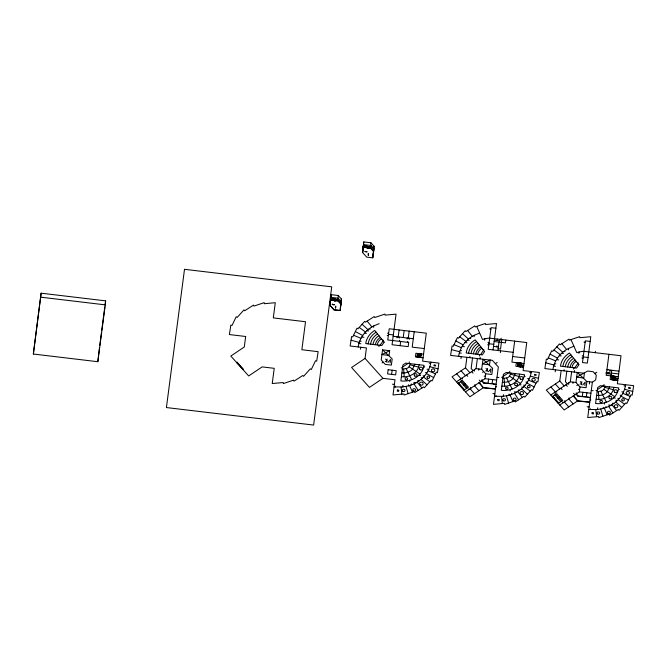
<?xml version="1.0" encoding="UTF-8"?>
<svg xmlns="http://www.w3.org/2000/svg" width="667" height="667" viewBox="0 0 667 667"><rect width="100%" height="100%" fill="white"/><g stroke="black" fill="none" stroke-linecap="round" stroke-linejoin="round"><path stroke-width="1" d="M33.35 354.035L41.121 293.188L105.594 300.859L105.269 304.861L97.824 361.714L33.35 354.035L41.121 293.188M97.824 361.714L99.483 347.565M242.971 369.193L236.718 362.631L237.118 362.189M337.902 299.942L341.02 303.41L340.128 310.564L334 309.838L329.99 305.369L331.132 294.656L338.269 295.506L341.379 298.974L340.937 304.369L336.493 299.375L330.715 298.783L330.273 302.593M330.24 302.801L330.582 300.55M330.415 300.792L330.649 299.233L332.658 299.533M330.515 300.942L330.59 300.433M330.69 300.05L331.132 294.656M332.266 304.586L334.275 304.819L332.299 304.252M330.607 299.533L332.616 299.833L332.75 298.874L330.74 298.633M332.766 299.817L332.9 298.733L334.909 299.033L332.9 298.733M332.8 299.541L334.817 299.783L334.909 298.974M332.833 299.275L334.851 299.458M334 309.838L329.998 305.311M334.734 301.042L336.11 301.142M334.759 300.834L334.701 301.251M335.634 307.962L335.86 306.211M338.269 295.506L337.819 300.9L330.699 299.992M340.128 310.564L341.379 298.974M373.695 250.684L372.803 257.837L366.683 257.112L362.673 252.585L363.232 247.107M363.106 248.816L363.265 247.707M363.248 247.015L363.415 245.906L369.168 246.648L373.612 251.642L374.062 246.248L370.944 242.78L363.807 241.929L363.115 247.249M363.807 241.929L362.673 252.643M363.273 246.865L365.291 247.107L365.383 246.448L363.373 246.206M366.992 251.767L364.974 251.526M365.441 247.09L365.574 246.006L367.584 246.306C368.209 248.391 362.456 245.756 367.492 246.998M365.508 246.548L365.291 247.107M367.434 248.107L367.384 248.524M367.525 246.79L365.516 246.49M368.301 255.361L368.292 253.518L368.309 255.244M369.168 246.715L363.39 246.056L363.065 248.274M370.502 248.116L363.373 247.265L370.502 248.174L370.944 242.78M372.803 257.837L374.062 246.248M99.75 345.531L101.476 332.333M101.743 330.307L104.794 306.953M105.061 304.919L105.594 300.859M330.14 303.568L330.915 297.29L338.044 298.199L341.162 301.676M329.99 305.369L330.765 299.091M332.616 299.833L332.75 298.874M335.376 308.054L335.618 306.245M340.353 307.871L341.162 301.617M362.965 249.049L363.123 247.857M362.815 250.842L363.59 244.564L370.719 245.473L373.845 248.891L373.028 255.144M360.488 349.208L360.747 347.249M365.057 358.429L366.433 347.932L350.142 345.99L351.626 336.502L352.751 336.918L357.012 328.147L357.987 328.798L364.732 321.336L365.491 322.178L374.254 316.533L374.746 317.517L384.942 314.074L385.126 315.132L396.056 314.132L392.054 344.731L408.171 346.648L408.721 342.446L387.769 339.953L389.228 328.756L426.305 333.167L422.628 361.164L438.928 363.106L437.452 372.595L436.318 372.178L432.058 380.949L431.082 380.307L424.337 387.76L423.587 386.918L414.816 392.563L414.324 391.579L404.127 395.022L403.952 393.964L393.013 394.964L395.006 379.765L382.916 378.331L369.451 387.394L351.592 367.492L365.057 358.429L382.916 378.331M373.612 327.347L373.803 325.871L379.19 323.645M378.939 346.573L379.123 345.173M382.55 349.85L381.232 359.922L385.243 364.39L391.371 365.116L392.179 358.921L382.55 349.85L389.686 350.692L389.061 355.444L381.933 354.594L389.686 350.692M386.693 362.173L387.102 359.054M390.12 362.973L390.579 359.471L388.002 362.331M391.612 374.387L392.163 370.185M396.982 337.844L397.115 336.802M398.191 336.927L399.108 329.932M399.2 338.102L399.333 337.068M399.508 341.354L399.65 340.295M400.108 345.689L400.659 341.487M395.464 387.027L395.581 386.101M403.227 337.527L404.144 330.532M407.078 339.044L407.22 338.002M407.637 342.321L407.762 341.346M408.262 338.127L409.179 331.124M394.064 386.918L402.751 386.96L402.968 385.243M409.238 339.295L409.371 338.261M409.104 363.548L409.321 361.898M414.215 331.724L412.198 347.132L424.287 348.566M402.751 386.96L408.387 385.893L408.538 384.734M409.663 381.557L409.838 380.273L413.173 379.081A20.952 18.217 4.7 0 0 418.851 375.288L420.002 374.079A20.952 18.217 4.7 0 0 423.728 366.9L424.02 365.324L405.636 363.131L402.943 364.949L400.859 380.915A20.952 18.217 4.7 0 0 409.838 380.273M408.387 385.893L411.089 385.042L411.247 383.867M417.025 357.087L417.5 353.452M417.267 357.12L417.742 353.477M417.509 357.145L417.984 353.502M417.75 357.17L418.226 353.535M417.992 357.204L418.467 353.56M418.234 357.229L418.709 353.593M418.476 357.262L418.951 353.618M418.718 357.287L419.193 353.652M418.959 357.32L419.435 353.677M419.201 357.345L419.676 353.71M419.443 357.379L419.918 353.735M419.685 357.404L420.16 353.76M419.927 357.437L420.402 353.793M420.168 357.462L420.644 353.818M420.41 357.487L420.885 353.852M420.652 357.52L421.127 353.877M460.947 358.596L461.197 356.645M495.456 389.161L483.367 387.719L469.901 396.782L452.051 376.88L465.508 367.817L466.883 357.32M469.71 357.654L469.86 356.47M474.062 336.735L474.254 335.268L479.64 333.041M472.528 357.987L471.152 368.492L473.078 370.635M474.354 371.194L474.562 369.635M456.47 381.807L476.046 368.634L477.364 358.563M479.39 355.961L479.573 354.561M479.998 358.879L480.198 357.329M478.706 370.21L478.864 368.976M484.642 340.203L484.826 338.803M481.682 369.31L483.008 359.238L492.63 368.309L491.821 374.504L485.693 373.778L481.682 369.31L476.046 368.634M482.083 380.674L483.95 383.166L491.254 383.683M465.483 391.854L485.051 378.681L485.693 373.778M487.143 371.561L487.552 368.451M488.036 383.3L488.586 379.098M493.055 349.917L496.506 323.52L485.576 324.521L485.393 323.47L475.196 326.905L474.712 325.921L465.941 331.566L465.182 330.724L458.437 338.186L457.462 337.535L453.21 346.306L452.076 345.898L450.592 355.378L492.404 360.355L498.357 366.992L493.463 404.36L504.402 403.36L504.577 404.41L514.782 400.967L515.266 401.951L524.037 396.306L524.796 397.157L531.532 389.695L532.516 390.345L536.768 381.574L537.902 381.983L539.378 372.494L523.086 370.56L526.755 342.555L489.686 338.144A25.463 22.136 4.7 0 0 482.483 339.436L476.697 326.405M490.57 372.361L491.029 368.859L488.452 371.719M497.157 340.453L497.34 339.053M496.732 346.807L496.865 345.798M492.071 383.775L492.621 379.581M493.113 383.9L496.048 384.609M497.89 350.5L498.991 342.096M499.433 342.146L499.525 341.429M500.158 339.395L499.975 340.787L494.339 340.12M500.967 339.486L501.142 338.136M501.776 339.586L500.533 349.033L498.116 348.749M500.35 352.643L500.583 350.817M495.914 396.423L496.04 395.498M505.803 340.062L505.436 342.863L494.155 341.521M494.522 396.306L503.201 396.348L503.427 394.639M509.555 372.936L509.771 371.286M514.666 341.12L511.914 362.123L524.004 363.557M503.201 396.348L508.838 395.281L508.988 394.122M510.122 390.954L510.288 389.661L513.623 388.477A20.952 18.217 4.7 0 0 519.301 384.676L520.452 383.467A20.952 18.217 4.7 0 0 524.187 376.288L524.47 374.712L506.095 372.528L503.402 374.337L501.309 390.303A20.952 18.217 4.7 0 0 510.288 389.661M508.838 395.281L511.547 394.43L511.697 393.255M516.35 362.648L515.874 366.283L523.528 367.2M517.484 366.475L517.959 362.84M517.725 366.508L518.201 362.865M517.967 366.533L518.442 362.898M518.209 366.567L518.684 362.923M518.451 366.592L518.926 362.956M518.693 366.625L519.168 362.981M518.934 366.65L519.41 363.015M519.176 366.683L519.651 363.04M519.418 366.708L519.893 363.065M519.66 366.742L520.135 363.098M519.901 366.767L520.377 363.123M520.143 366.792L520.619 363.156M520.385 366.825L520.86 363.182M520.627 366.85L521.102 363.215M520.869 366.883L521.344 363.24M521.11 366.908L521.586 363.273M522.561 367.083L522.811 365.208M555.211 371.786L555.469 369.835M589.728 402.351L577.639 400.909L564.174 409.972L546.315 390.07L559.78 381.007L561.155 370.51M563.974 370.844L564.132 369.66M568.334 349.925L568.526 348.457L573.912 346.231M566.8 371.185L565.424 381.682L567.35 383.825M568.626 384.392L568.834 382.825M550.742 395.006L570.318 381.824L571.636 371.761M573.662 369.151L573.845 367.759M574.27 372.069L574.47 370.527M572.97 383.408L573.136 382.166M578.914 353.393L579.098 351.993M586.902 381.499L586.093 387.694L579.965 386.968L575.954 382.499L577.272 372.428L586.902 381.499L592.371 382.149L595.673 379.932L596.298 375.179L593.18 371.702L587.71 371.052L576.655 377.18L583.783 378.031L584.409 373.278L544.864 368.568L546.348 359.088L547.474 359.496L551.734 350.725L552.71 351.376L559.455 343.914L560.213 344.756L568.984 339.119L569.468 340.095L579.665 336.66L579.848 337.71L590.779 336.71L587.327 363.115L582.491 362.54L585.326 340.837L590.162 341.412M576.355 393.863L578.214 396.356L585.526 396.873M559.755 405.044L579.323 391.871L579.965 386.968M581.416 384.759L581.824 381.641M582.308 396.49L582.858 392.288M584.842 385.551L585.301 382.049L582.725 384.909M586.335 396.965L586.885 392.771M587.385 397.09L590.32 397.799M589.353 383.984L589.636 381.824M595.239 352.676L595.414 351.334M592.371 382.149L587.735 417.55L598.674 416.55L598.849 417.6L609.054 414.165L609.538 415.141L618.309 409.505L619.068 410.347L625.804 402.885L626.788 403.535L631.04 394.764L632.174 395.172L633.65 385.684L617.359 383.75L621.027 355.744L583.958 351.334A25.463 22.136 4.7 0 0 576.755 352.626L570.969 339.595M590.187 409.613L590.312 408.688M588.794 409.496L597.474 409.538L597.69 407.829M603.827 386.126L604.044 384.475M608.938 354.31L606.186 375.313L618.276 376.747M607.829 369.818L607.895 369.276M597.474 409.538L603.11 408.471L603.26 407.312M607.754 373.72L607.82 373.195M604.394 404.144L604.56 402.86L607.895 401.667A20.952 18.217 4.7 0 0 613.573 397.865L614.724 396.657A20.952 18.217 4.7 0 0 618.451 389.478L618.743 387.902L600.358 385.718L597.674 387.527L595.581 403.493A20.952 18.217 4.7 0 0 604.56 402.86M608.504 373.278L608.571 372.753M610.147 370.093L609.78 372.895L606.553 372.511M603.11 408.471L605.811 407.62L605.969 406.445M610.622 375.838L610.147 379.481L617.8 380.39M611.022 375.888L611.756 370.285M611.756 379.673L612.231 376.03M611.998 379.698L612.473 376.055M612.239 379.731L612.715 376.088M612.481 379.756L612.956 376.113M612.723 379.781L613.198 376.146M612.965 379.815L613.44 376.171M613.206 379.84L613.682 376.205M613.448 379.873L613.923 376.23M613.69 379.898L614.165 376.263M613.932 379.932L614.407 376.288M614.174 379.957L614.649 376.313M614.415 379.99L614.891 376.346M614.657 380.015L615.132 376.371M614.899 380.04L615.374 376.405M615.141 380.073L615.616 376.43M615.383 380.098L615.858 376.463M616.833 380.273L617.075 378.397M362.915 250.075L363.257 247.824M411.089 385.042C421.052 381.607 429.548 372.853 430.865 362.148M511.547 394.43C521.511 390.995 530.007 382.241 531.324 371.536M605.811 407.62C615.774 404.185 624.27 395.431 625.588 384.726M358.204 346.948C359.363 337.827 365.724 329.973 373.803 325.871M458.654 356.336C459.821 347.215 466.175 339.361 474.254 335.268M552.926 369.535C554.085 360.413 560.447 352.551 568.526 348.457M410.472 363.707L409.088 366.742A7.304 6.353 4.7 0 1 406.987 368.367L402.393 369.151M414.824 364.232L412.615 369.084A11.689 10.163 4.7 0 1 409.238 371.686L404.952 372.945L401.901 372.928M510.93 373.103L509.546 376.138A7.304 6.353 4.7 0 1 507.437 377.764L502.851 378.539M515.283 373.62L513.065 378.472A11.689 10.163 4.7 0 1 509.688 381.074L506.895 382.083L502.351 382.316M605.194 386.293L603.81 389.328A7.304 6.353 4.7 0 1 601.709 390.954L597.123 391.729M609.555 386.81L607.337 391.662A11.689 10.163 4.7 0 1 603.96 394.264L601.167 395.273L596.623 395.506M380.09 345.289L383.125 340.845M480.54 354.677L483.575 350.242M574.812 367.867L577.847 363.432M382.083 362.931L383.242 362.156M402.668 367.05L408.054 363.423M457.946 383.458L462.389 380.465L468.451 387.219L464.007 390.212M463.507 385.109L465.408 383.833M482.533 372.319L483.692 371.544M495.381 363.673L497.165 362.473M483.116 387.435L479.265 382.575M503.126 376.438L508.512 372.811M552.218 396.648L556.662 393.655L562.723 400.408L558.279 403.402M557.779 398.299L559.68 397.023M576.805 385.509L577.964 384.734M577.389 400.625L573.528 395.764M597.399 389.628L602.776 386.001M385.243 361.656L386.885 360.689L385.584 359.046M485.701 371.044L487.344 370.077L486.043 368.434M579.973 384.234L581.616 383.267L580.315 381.624M594.739 373.445L596.815 372.269M419.184 364.749A16.075 13.974 4.7 0 1 410.889 375.296L409.63 375.804A16.075 13.974 4.7 0 1 404.202 376.83L401.409 376.713M519.635 374.137A16.075 13.974 4.7 0 1 511.339 384.684L510.08 385.192A16.075 13.974 4.7 0 1 504.661 386.218L501.859 386.101M613.907 387.327A16.075 13.974 4.7 0 1 605.611 397.874L604.352 398.382A16.075 13.974 4.7 0 1 598.924 399.408L596.131 399.291M363.348 246.356L370.569 247.274M363.323 246.507L365.341 246.748M363.298 246.657L365.333 246.807M363.282 246.807L365.308 246.957M364.974 251.584L366.983 251.884M330.69 298.933L332.725 299.083M330.69 298.991L332.7 299.233M330.674 299.083L337.894 300L341.012 303.468M330.624 299.383L332.633 299.683M332.291 304.31L334.309 304.611M495.898 328.222L491.062 327.647L488.219 349.341L513.198 352.318M334.009 309.78L340.137 310.505M489.728 328.906L490.879 329.039M584 342.096L585.142 342.238M469.443 338.311L470.752 338.461M563.715 351.501L565.024 351.651M467.3 340.103L469.176 340.328M487.936 342.621L489.078 342.755M368.993 328.914L370.302 329.073M488.953 343.747L493.788 344.322M561.572 353.293L563.448 353.518M582.208 355.811L583.35 355.945M487.644 344.814L488.794 344.947M366.85 330.715L368.726 330.94M387.477 333.225L388.628 333.367M464.982 342.53L466.95 342.763M583.225 356.937L588.061 357.512M493.513 346.423L498.349 346.998M388.494 334.35L393.33 334.926M581.916 358.004L583.066 358.137M559.246 355.719L561.222 355.953M387.193 335.426L388.344 335.559M393.146 336.326L413.298 338.728M364.524 333.133L366.5 333.375M462.131 346.423L464.432 346.698M483.008 349.533L483.925 349.641M40.795 297.182L105.269 304.861M556.403 359.613L558.704 359.888M361.681 337.035L363.982 337.31M577.28 362.723L578.197 362.831M382.558 340.145L383.475 340.253M512.648 356.52L524.737 357.954M460.18 350.492L461.572 350.659M606.92 369.71L619.009 371.152M554.444 363.682L555.844 363.849M359.721 341.095L361.122 341.262M459.388 352.893L461.256 353.118M553.66 366.083L555.528 366.308M611.389 373.086L618.643 373.945M358.929 343.505L360.805 343.722M605.678 372.936L606.486 373.036M606.42 373.562L611.255 374.137M517.734 364.607L523.778 365.324M517.717 364.707L521.344 365.141M423.545 354.169L415.891 353.252L415.416 356.895L423.07 357.804M611.998 377.797L618.042 378.514M611.989 377.906L615.616 378.331M417.275 355.219L420.902 355.644M417.259 355.319L420.885 355.753M529.648 372.611L531.124 372.786M623.92 385.801L625.396 385.976M429.198 363.223L430.674 363.398M524.187 376.288L525.137 376.405M570.318 381.824L575.954 382.499M527.547 378.631L529.223 378.831M618.451 389.478L619.41 389.595M423.728 366.9L424.687 367.008M501.659 377.255L502.993 377.414M621.819 391.821L623.495 392.021M497.007 377.289L498.916 377.522M427.097 369.243L428.773 369.443M484.225 376.088L485.376 376.23M525.871 382.041L527.364 382.224M595.931 390.445L597.265 390.604M401.209 367.859L402.543 368.017M591.279 390.487L593.188 390.712M578.497 389.278L579.648 389.42M485.051 378.681L496.648 380.057M620.143 395.239L621.636 395.414M425.421 372.653L426.913 372.828M519.301 384.676L521.06 384.884M523.553 385.184L525.012 385.359M579.323 391.871L590.92 393.247M613.573 397.865L615.333 398.074M617.825 398.382L619.284 398.549M521.644 387.102L523.186 387.294M484.009 382.816L496.098 384.259M418.851 375.288L420.61 375.496M423.103 375.796L424.562 375.971M615.916 400.3L617.459 400.483M578.281 396.006L590.37 397.449M421.194 377.714L422.736 377.897M495.773 386.71L496.582 386.802M518.126 390.037L519.618 390.22M590.045 399.9L590.854 399.992M495.498 388.811L483.367 387.719L478.948 382.791M612.398 403.227L613.89 403.41M514.307 391.846L516.642 392.121M417.667 380.649L419.159 380.824M589.77 402.001L577.639 400.909L573.211 395.981M608.579 405.036L610.905 405.311M413.857 382.449L416.183 382.733M492.896 393.58L494.847 393.813M587.168 406.77L589.119 407.003M392.438 384.192L394.397 384.417M545.764 362.806L553.977 364.982M624.554 389.278L632.75 391.454M451.492 349.616L459.705 351.792M530.282 376.088L538.477 378.264M351.042 340.228L359.255 342.404M429.831 366.7L438.027 368.868M604.927 387.369L613.348 389.703M510.664 374.179L519.076 376.513M410.205 364.791L418.626 367.125M548.282 357.837L555.711 360.914M622.836 393.355L630.232 396.423M454.01 344.647L461.439 347.724M528.564 380.165L535.96 383.233M353.56 335.251L360.989 338.336M428.114 370.777L435.509 373.845M550.092 354.11L557.429 358.071M621.102 396.198L628.431 400.142M455.819 340.92L463.156 344.881M526.838 383.008L534.159 386.952M355.369 331.532L362.706 335.493M426.38 373.612L433.708 377.564M603.81 389.328L614.724 396.657M509.546 376.138L520.452 383.467M409.088 366.742L420.002 374.079M553.96 349.992L560.263 354.611M618.251 399.65L624.554 404.269M459.696 336.802L466 341.421M523.979 386.46L530.282 391.079M359.238 327.405L365.541 332.033M423.528 377.063L429.831 381.691M556.803 346.84L562.773 352.284M615.758 401.984L621.711 407.42M462.539 333.65L468.501 339.094M521.486 388.794L527.439 394.222M362.081 324.262L368.051 329.706M421.035 379.398L426.988 384.834M576.205 392.83L576.838 393.538M576.038 394.08L578.064 396.34M565.916 384.792L567.275 386.31M573.562 393.313L574.921 394.831M559.78 381.007L564.207 385.943M560.839 388.202L562.023 389.528M568.976 397.924L569.485 398.491M555.336 384L559.763 388.928M568.776 398.974L573.195 403.902M564.674 400.767L565.216 401.367M556.078 391.412L556.828 392.238M550.9 386.993L555.319 391.921M564.332 401.959L568.751 406.895M554.502 392.471L555.369 393.43M555.703 394.297L561.764 401.05M562.723 402.134L563.231 402.701M554.752 394.939L560.814 401.692M552.785 396.265L558.846 403.018M552.593 396.39L558.654 403.143M552.409 396.515L558.471 403.268M370.719 245.473L373.837 248.949M370.577 247.215L373.687 250.75M481.933 379.64L482.574 380.348M481.766 380.89L483.8 383.15M471.644 371.602L473.003 373.111M479.29 380.123L480.649 381.641M465.508 367.817L469.935 372.753M466.567 375.012L467.75 376.33M474.704 384.734L475.212 385.301M461.072 370.81L465.491 375.738M474.504 385.776L478.923 390.712M470.402 387.577L470.944 388.177M461.814 378.214L462.556 379.048M456.628 373.803L461.047 378.731M470.06 388.769L474.479 393.697M460.23 379.281L461.097 380.24M461.439 381.107L467.5 387.861M468.451 388.936L468.959 389.511M460.48 381.749L466.541 388.502M458.512 383.066L464.574 389.828M458.329 383.2L464.39 389.953M458.137 383.325L464.199 390.078M237.11 362.256L243.172 369.009M611.897 404.702L616.642 410.572M561.872 343.688L566.616 349.55M517.625 391.512L522.369 397.382M467.6 330.498L472.344 336.36M417.175 382.124L421.919 387.986M367.15 321.11L371.894 326.972M608.721 406.411L612.873 412.998M514.449 393.222L518.601 399.808M413.999 383.833L418.151 390.412M600.9 391.296L606.411 402.259M506.628 378.106L512.139 389.069M406.178 368.718L411.689 379.681M604.302 408.096L607.187 414.791M510.03 394.906L512.915 401.601M409.58 385.518L412.456 392.213M600.75 409.013L602.851 416.25M506.478 395.823L508.579 403.06M406.028 386.435L408.129 393.672M595.798 409.655L596.598 416.742M501.534 396.465L502.326 403.543M401.075 387.077L401.876 394.155M598.391 391.771L598.924 399.408M504.119 378.581L504.661 386.218M403.668 369.193L404.202 376.83M477.714 354.344A10.238 8.904 4.7 0 1 481.924 348.191M475.863 354.119A12.106 10.522 4.7 0 1 480.832 346.848M473.445 353.835A14.541 12.64 4.7 0 1 479.415 345.097M471.027 353.543A16.975 14.757 4.7 0 1 477.997 343.347M468.609 353.26A19.41 16.875 4.7 0 1 476.58 341.596M375.404 344.731A12.106 10.522 4.7 0 1 380.382 337.46M368.151 343.864A19.41 16.875 4.7 0 1 376.13 332.208M370.569 344.155A16.975 14.757 4.7 0 1 377.547 333.959M372.986 344.447A14.541 12.64 4.7 0 1 378.964 335.709M377.264 344.956A10.238 8.904 4.7 0 1 381.466 338.803M562.873 366.45A19.41 16.875 4.7 0 1 570.852 354.786M571.986 367.534A10.238 8.904 4.7 0 1 576.188 361.381M567.709 367.025A14.541 12.64 4.7 0 1 573.687 358.287M570.127 367.309A12.106 10.522 4.7 0 1 575.104 360.038M565.291 366.733A16.975 14.757 4.7 0 1 572.269 356.537M367.409 248.257L368.776 248.483L367.409 248.257M184.509 269.31L166.408 407.554L313.623 425.071L331.724 286.835L184.509 269.31M245.664 336.493L244.289 346.998L230.824 356.053L248.674 375.955L262.139 366.9L274.229 368.334L272.236 383.533L283.175 382.533L283.358 383.592L293.555 380.148L294.039 381.132L302.81 375.488L303.568 376.33L310.313 368.868L311.289 369.518L315.541 360.747L316.675 361.164L318.151 351.676L301.868 349.733L305.528 321.736L273.295 317.901L275.288 302.701L264.349 303.702L264.174 302.643L253.969 306.086L253.485 305.102L244.714 310.747L243.955 309.905L237.219 317.359L236.235 316.717L231.983 325.488L230.849 325.071L229.373 334.559L245.664 336.493M388.136 369.71L387.585 373.912L395.648 374.871L396.198 370.669L388.136 369.71M397.44 390.012L397.282 391.195L398.649 391.362L398.799 390.178L397.44 390.012M434.15 365.007L434.042 365.824L435.576 366.008L435.684 365.183L434.15 365.007M490.137 360.088L489.511 364.841L482.383 363.99L490.137 360.088M497.89 399.408L497.732 400.592L499.099 400.75L499.258 399.566L497.89 399.408M534.601 374.395L534.492 375.221L536.026 375.396L536.135 374.579L534.601 374.395M592.163 412.598L592.004 413.782L593.372 413.94L593.522 412.756L592.163 412.598M628.873 387.585L628.764 388.411L630.298 388.594L630.407 387.769L628.873 387.585M384.159 342.129L381.858 345.498L365.733 343.58A21.844 18.993 4.7 0 1 374.712 330.448L384.159 342.129M484.609 351.517L482.308 354.886L466.191 352.968A21.844 18.993 4.7 0 1 475.162 339.845L484.609 351.517M578.881 364.707L576.58 368.076L560.455 366.158A21.844 18.993 4.7 0 1 569.435 353.035L578.881 364.707M527.981 387.56A1.342 1.167 4.7 0 0 530.107 386.802A1.342 1.167 4.7 0 0 528.247 385.568A1.342 1.167 4.7 0 0 527.981 387.56M515.199 385.393A1.467 1.276 4.7 0 0 517.534 384.559A1.467 1.276 4.7 0 0 515.483 383.2A1.467 1.276 4.7 0 0 515.199 385.393M506.078 389.103A1.292 1.126 4.7 0 0 508.137 388.361A1.292 1.126 4.7 0 0 506.328 387.168A1.292 1.126 4.7 0 0 506.078 389.103M520.468 379.106A1.642 1.426 4.7 0 0 523.07 378.172A1.642 1.426 4.7 0 0 520.794 376.655A1.642 1.426 4.7 0 0 520.468 379.106M513.773 400.333A1.459 1.267 4.7 0 0 516.091 399.508A1.459 1.267 4.7 0 0 514.065 398.157A1.459 1.267 4.7 0 0 513.773 400.333M503.327 400.742A1.334 1.159 4.7 0 0 505.436 399.983A1.334 1.159 4.7 0 0 503.585 398.749A1.334 1.159 4.7 0 0 503.327 400.742M520.635 394.222A1.776 1.542 4.7 0 0 523.528 393.372A1.776 1.542 4.7 0 0 521.185 391.596A1.776 1.542 4.7 0 0 520.635 394.222M532.558 380.907A1.693 1.467 4.7 0 0 535.242 379.94A1.693 1.467 4.7 0 0 532.891 378.381A1.693 1.467 4.7 0 0 532.558 380.907M427.53 378.172A1.342 1.167 4.7 0 0 429.656 377.414A1.342 1.167 4.7 0 0 427.789 376.171A1.342 1.167 4.7 0 0 427.53 378.172M420.177 384.826A1.776 1.542 4.7 0 0 423.078 383.984A1.776 1.542 4.7 0 0 420.727 382.199A1.776 1.542 4.7 0 0 420.177 384.826M413.323 390.945A1.459 1.267 4.7 0 0 415.633 390.112A1.459 1.267 4.7 0 0 413.607 388.769A1.459 1.267 4.7 0 0 413.323 390.945M432.108 371.511A1.693 1.467 4.7 0 0 434.784 370.552A1.693 1.467 4.7 0 0 432.433 368.984A1.693 1.467 4.7 0 0 432.108 371.511M402.868 391.346A1.334 1.159 4.7 0 0 404.986 390.587A1.334 1.159 4.7 0 0 403.135 389.361A1.334 1.159 4.7 0 0 402.868 391.346M414.741 376.005A1.467 1.276 4.7 0 0 417.075 375.171A1.467 1.276 4.7 0 0 415.032 373.812A1.467 1.276 4.7 0 0 414.741 376.005M420.018 369.718A1.642 1.426 4.7 0 0 422.62 368.784A1.642 1.426 4.7 0 0 420.335 367.267A1.642 1.426 4.7 0 0 420.018 369.718M405.628 379.715A1.292 1.126 4.7 0 0 407.687 378.973A1.292 1.126 4.7 0 0 405.878 377.772A1.292 1.126 4.7 0 0 405.628 379.715M609.471 398.583A1.467 1.276 4.7 0 0 611.797 397.749A1.467 1.276 4.7 0 0 609.755 396.39A1.467 1.276 4.7 0 0 609.471 398.583M597.599 413.932A1.334 1.159 4.7 0 0 599.708 413.173A1.334 1.159 4.7 0 0 597.857 411.939A1.334 1.159 4.7 0 0 597.599 413.932M614.741 392.296A1.642 1.426 4.7 0 0 617.342 391.362A1.642 1.426 4.7 0 0 615.057 389.845A1.642 1.426 4.7 0 0 614.741 392.296M626.83 394.097A1.693 1.467 4.7 0 0 629.506 393.13A1.693 1.467 4.7 0 0 627.155 391.571A1.693 1.467 4.7 0 0 626.83 394.097M608.046 413.523A1.459 1.267 4.7 0 0 610.363 412.698A1.459 1.267 4.7 0 0 608.329 411.347A1.459 1.267 4.7 0 0 608.046 413.523M622.253 400.759A1.342 1.167 4.7 0 0 624.379 399.992A1.342 1.167 4.7 0 0 622.519 398.758A1.342 1.167 4.7 0 0 622.253 400.759M614.907 407.412A1.776 1.542 4.7 0 0 617.8 406.562A1.776 1.542 4.7 0 0 615.458 404.786A1.776 1.542 4.7 0 0 614.907 407.412M600.35 402.293A1.292 1.126 4.7 0 0 602.409 401.551A1.292 1.126 4.7 0 0 600.6 400.358A1.292 1.126 4.7 0 0 600.35 402.293"/></g></svg>
